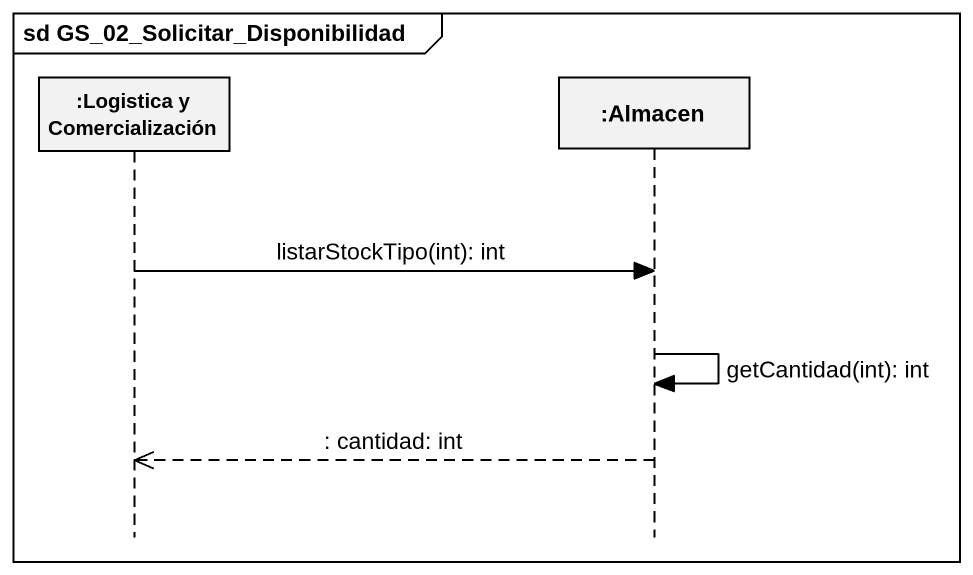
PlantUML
@startuml
mainframe sd GS_02_Solicitar_Disponibilidad
hide footbox
participant ":Logistica y Comercialización" as Logistica_y_Comercialización
participant ":Almacen" as Almacen

Logistica_y_Comercialización -> Almacen : listarStockTipo(int): int
Almacen -> Almacen : getCantidad(int): int
Almacen -->> Logistica_y_Comercialización : : cantidad: int
@enduml
